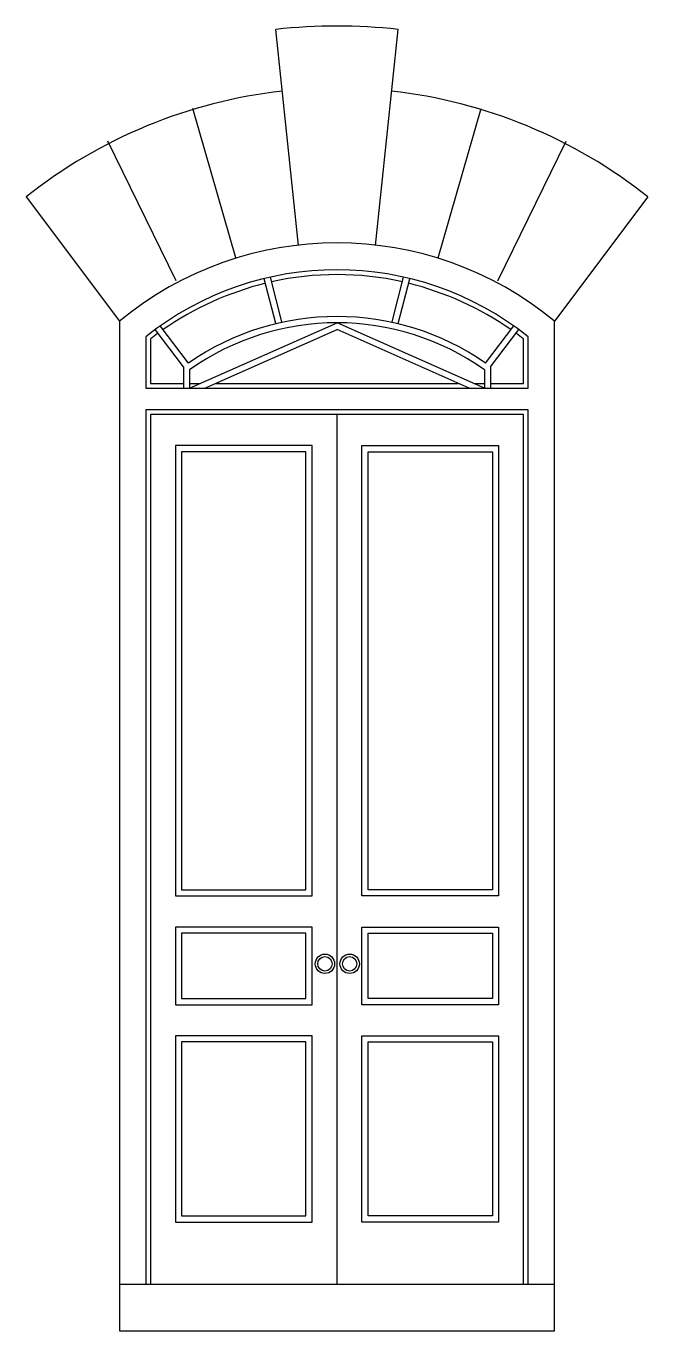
# Model space of a CAD drawing. Header units: metres. Extents: x -4341 to -2340, y 0 to 4200.
import ezdxf

# ---------------------------------------------------------------- set-up
doc = ezdxf.new("R2010")
doc.units = ezdxf.units.M
for name, color, linetype in [('1', 3, 'Continuous'), ('2', 2, 'Continuous'), ('3', 3, 'Continuous'), ('7', 7, 'Continuous')]:
    doc.layers.add(name, color=color, linetype=linetype)

msp = doc.modelspace()

# ---------------------------------------------------------------- linework, layer by layer
at = {"layer": '1'}
for p, q in [((-3537.63, 3242.71), (-3574.63, 3386.9)), ((-3518.26, 3247.68), (-3555.15, 3391.44)), ((-3163.08, 3247.68), (-3126.19, 3391.44)), ((-3143.7, 3242.71), (-3106.71, 3386.9)), ((-3818.93, 3115.14), (-3909.45, 3234.87)), ((-3815.07, 3035), (-3340.67, 3245)), ((-2866.26, 3035), (-3340.67, 3245)), ((-2862.41, 3115.14), (-2771.89, 3234.87)), ((-3835.07, 3103.63), (-3925.55, 3223.3)), ((-3765.66, 3035), (-3340.67, 3223.13)), ((-2915.67, 3035), (-3340.67, 3223.13)), ((-2846.26, 3103.63), (-2755.79, 3223.3)), ((-3835.07, 3103.63), (-3835.07, 3035)), ((-3815.07, 3093.4), (-3815.07, 3035)), ((-2866.26, 3093.4), (-2866.26, 3035)), ((-2846.26, 3103.63), (-2846.26, 3035))]:
    msp.add_line(p, q, dxfattribs=at)
for points in [[(-3570.9, 3372.37, 0.09), (-3900.4, 3222.9)], [(-3129.92, 3376.9, 0.11), (-3551.42, 3376.9)], [(-2780.94, 3222.9, 0.09), (-3110.43, 3372.37)], [(-3916.5, 3211.33, 0.01), (-3940.67, 3193), (-3940.67, 3050), (-3835.07, 3050)], [(-2846.26, 3050), (-2740.67, 3050), (-2740.67, 3050), (-2740.67, 3193, 0.01), (-2764.84, 3211.33)]]:
    msp.add_lwpolyline(points, format="xyb", dxfattribs=at)
for points in [[(-3815.07, 3050), (-3781.19, 3050)], [(-3731.78, 3050), (-2949.56, 3050)], [(-2900.15, 3050), (-2866.26, 3050)], [(-2725.67, 150), (-2725.67, 2965), (-3955.67, 2965), (-3955.67, 150)]]:
    msp.add_lwpolyline(points, dxfattribs=at)
for points in [[(-3440.67, 1420), (-3440.67, 2830), (-3840.67, 2830), (-3840.67, 1420)], [(-3240.67, 1420), (-3240.67, 2830), (-2840.67, 2830), (-2840.67, 1420)], [(-3440.67, 1070), (-3440.67, 1280), (-3840.67, 1280), (-3840.67, 1070)], [(-3240.67, 1070), (-3240.67, 1280), (-2840.67, 1280), (-2840.67, 1070)], [(-3840.67, 370), (-3440.67, 370), (-3440.67, 930), (-3840.67, 930)], [(-2840.67, 370), (-3240.67, 370), (-3240.67, 930), (-2840.67, 930)]]:
    msp.add_lwpolyline(points, close=True, dxfattribs=at)
for radius, start, end in [(838.07, 55.2, 124.8), (818.07, 54.56, 125.44)]:
    msp.add_arc((-3340.67, 2426.93), radius, start, end, dxfattribs=at)
at = {"layer": '2'}
msp.add_line((-4040.67, 0), (-2640.67, 0), dxfattribs=at)
at = {"layer": '3'}
for centre in [(-3379.46, 1181.59), (-3299.92, 1181.59)]:
    msp.add_circle(centre, 23.13, dxfattribs=at)
at = {"layer": '7'}
for p, q in [((-3464.2, 3493.53), (-3537.32, 4189.26)), ((-3217.14, 3493.53), (-3144.01, 4189.26)), ((-3666.41, 3454.22), (-3804.23, 3934.85)), ((-3014.93, 3454.22), (-2877.11, 3934.85)), ((-3858.73, 3380.4), (-4077.91, 3829.79)), ((-2822.61, 3380.4), (-2603.42, 3829.79)), ((-4341.17, 3650), (-4040.67, 3250)), ((-2340.17, 3650), (-2640.67, 3250)), ((-3340.67, 150), (-3340.67, 2950)), ((-3420.67, 2850), (-3420.67, 2850)), ((-4040.67, 150), (-2640.67, 150))]:
    msp.add_line(p, q, dxfattribs=at)
msp.add_lwpolyline([(-2640.67, 0), (-2640.67, 3250, 0.36), (-4040.67, 3250), (-4040.67, 0)], format="xyb", dxfattribs=at)
msp.add_lwpolyline([(-2725.67, 3035), (-2725.67, 3200.27, 0.35), (-3955.67, 3200.27), (-3955.67, 3035)], format="xyb", close=True, dxfattribs=at)
msp.add_lwpolyline([(-2740.67, 150), (-2740.67, 2950), (-3940.67, 2950), (-3940.67, 150)], dxfattribs=at)
for points in [[(-3420.67, 1400), (-3420.67, 2850), (-3860.67, 2850), (-3860.67, 1400)], [(-3260.67, 1400), (-3260.67, 2850), (-2820.67, 2850), (-2820.67, 1400)], [(-3420.67, 1050), (-3420.67, 1300), (-3860.67, 1300), (-3860.67, 1050)], [(-3260.67, 1050), (-3260.67, 1300), (-2820.67, 1300), (-2820.67, 1050)], [(-3860.67, 350), (-3420.67, 350), (-3420.67, 950), (-3860.67, 950)], [(-2820.67, 350), (-3260.67, 350), (-3260.67, 950), (-2820.67, 950)]]:
    msp.add_lwpolyline(points, close=True, dxfattribs=at)
for centre in [(-3379.46, 1181.59), (-3299.92, 1181.59)]:
    msp.add_circle(centre, 31.23, dxfattribs=at)
for radius, start, end in [(1805, 83.75, 96.25), (1605, 96.29, 128.56), (1605, 51.44, 83.71)]:
    msp.add_arc((-3340.67, 2395), radius, start, end, dxfattribs=at)

doc.saveas('drawing.dxf')
